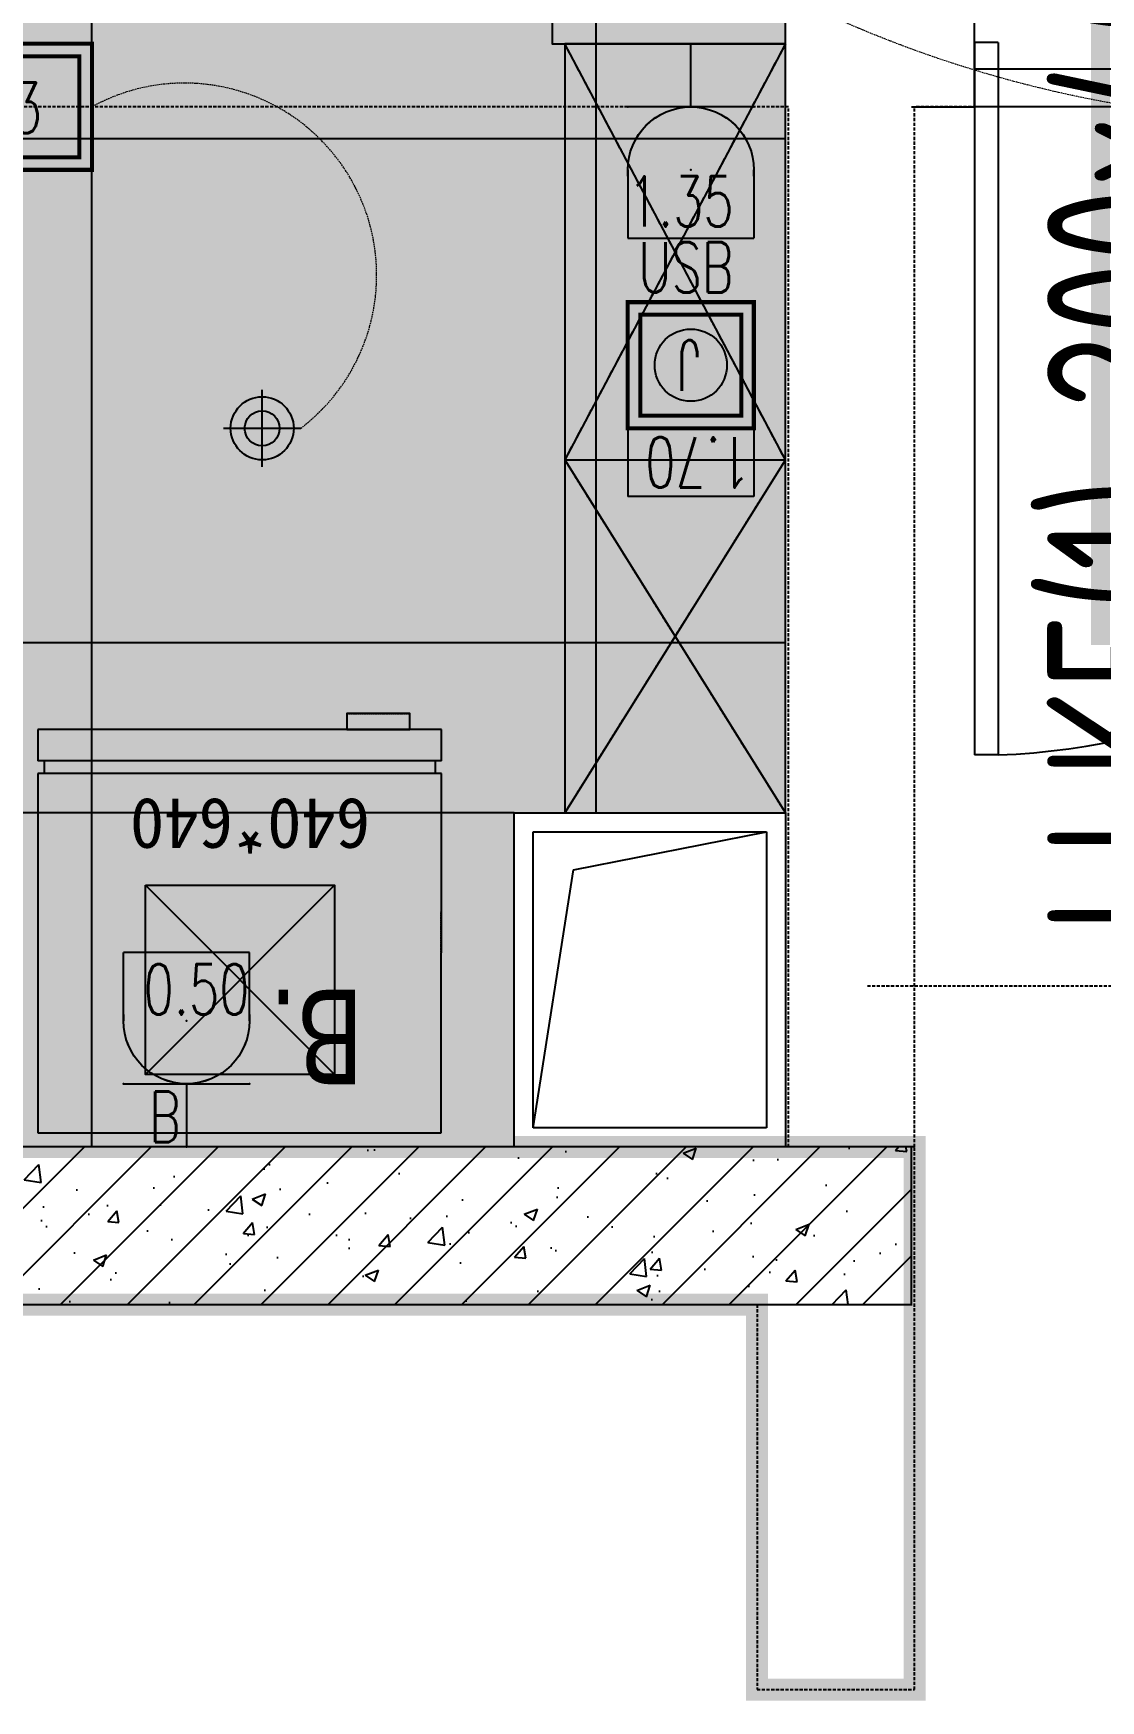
# Model space of a CAD drawing. Header units: inches. Extents: x -3985675 to 129953, y -250661 to -26082.
# Drawn here: x 95327 to 97020, y -36711 to -34066 of the extents above; entities that cross this region are included whole.
import ezdxf
from ezdxf.enums import TextEntityAlignment as Align

# ---------------------------------------------------------------- set-up
doc = ezdxf.new("R2010")
doc.units = ezdxf.units.IN
doc.header["$LTSCALE"] = 10
doc.header["$MEASUREMENT"] = 0
doc.linetypes.add('DASH', pattern=[0.35, 0.25, -0.1])
doc.linetypes.add('SX-DT3-PLAN-07T$0$DASHED', pattern=[0.75, 0.5, -0.25])
doc.layers.get('0').update_dxf_attribs({"plot": 0})
for name, color, linetype in [('000土建梁', 251, 'Continuous'), ('003门', 36, 'Continuous'), ('007地面', 47, 'Continuous'), ('007天花', 65, 'Continuous'), ('008天花灯具', 31, 'Continuous'), ('010活动家具', 34, 'Continuous'), ('012固定家具', 155, 'Continuous'), ('023图框', 4, 'Continuous'), ('028家具', 250, 'DASH'), ('2构件-烟道', 72, 'Continuous'), ('7-空调留洞', 6, 'DASH'), ('EQUIP-插座', 6, 'Continuous'), ('EQUIP-照明', 6, 'Continuous'), ('PIPE-喷淋', 6, 'Continuous'), ('S_CONCWALL', 3, 'Continuous'), ('SX-DT3-PLAN-07T$0$S-BEAM', 4, 'SX-DT3-PLAN-07T$0$DASHED'), ('WALL', 4, 'Continuous'), ('消防喷淋', 6, 'Continuous')]:
    doc.layers.add(name, color=color, linetype=linetype)
for name, color, linetype, lineweight in [('S开关', 123, 'Continuous', 15), ('S插座', 6, 'Continuous', 15), ('灯具线路控制', 51, 'Continuous', 15)]:
    doc.layers.add(name, color=color, linetype=linetype, lineweight=lineweight)
doc.styles.add('_TCH_DIM_T3', font='SIMPLEX', dxfattribs={"width": 0.705882, "bigfont": 'GBCBIG'})
doc.styles.add('B1户型卧室平面图$0$ARIAL', font='')
doc.styles.add('CEN', font='', dxfattribs={"width": 0.8})
doc.styles.get("Standard").update_dxf_attribs({"font": ''})
doc.styles.add('国标宋体', font='gbxwxtr.shx', dxfattribs={"width": 0.6, "bigfont": 'gbhzfs.shx'})
doc.styles.add('标注文字', font='romans.shx', dxfattribs={"width": 0.7, "bigfont": 'hztxt.shx'})
doc.styles.get('B1户型卧室平面图$0$ARIAL').set_extended_font_data('NSimSun')
doc.styles.get('CEN').set_extended_font_data('PMingLiU')
doc.styles.get('Standard').set_extended_font_data('SimSun')

# ---------------------------------------------------------------- blocks, each defined once
blk = doc.blocks.new('$equip$00001489')
at = {"color": 0}
for p, q in [((0, 0.551), (0, 1.051)), ((-0.5, 0.551), (0.5, 0.551)), ((-0.5, 0.001), (-0.5, 0.051)), ((0.5, 0.001), (0.5, 0.051))]:
    blk.add_line(p, q, dxfattribs=at)
blk.add_arc((0, 0.051), 0.5, 0, 180, dxfattribs=at)
for p in [(0, 1.051), (-0.5, 0.551), (0.5, 0.551), (0, 0.051)]:
    blk.add_point(p)
for points in [[(0, 0.551), (0, 0.551), (-0.25, 0.484), (0.25, 0.484)], [(-0.25, 0.484), (0.25, 0.484), (-0.433, 0.301), (0.433, 0.301)], [(-0.433, 0.301), (0.433, 0.301), (-0.5, 0.051), (0.5, 0.051)]]:
    blk.add_solid(points, dxfattribs=at)
at = {"flags": 9}
blk.add_attdef('A', (0, 0), '', height=0.00002, dxfattribs=at)
blk = doc.blocks.new('插座1')
at = {"color": 0}
for p, q in [((-100, 210), (-100, 200)), ((100, 210), (100, 200)), ((100, 100), (-100, 100)), ((0, 100), (0, 0))]:
    blk.add_line(p, q, dxfattribs=at)
blk.add_arc((0, 200), 100, 180, 0, dxfattribs=at)
for p in [(0, 200), (-100, 100), (100, 100), (0, 0)]:
    blk.add_point(p)
for points in [[(86.6, 150), (-86.6, 150), (100, 200), (-100, 200)], [(50, 113.4), (-50, 113.4), (86.6, 150), (-86.6, 150)], [(0, 100), (0, 100), (50, 113.4), (-50, 113.4)]]:
    blk.add_solid(points, dxfattribs=at)
at = {"layer": 'EQUIP-插座'}
for p, q in [((-100, 200), (-100, 308.3)), ((-100, 308.3), (100, 308.3)), ((100, 200), (100, 308.3)), ((100, 200), (100, 308.3))]:
    blk.add_line(p, q, dxfattribs=at)
at = {"layer": 'EQUIP-插座', "xscale": 200, "yscale": 200, "zscale": 200, "rotation": 180}
blk.add_blockref('$equip$00001489', (0, 210.3), dxfattribs=at)
at = {"flags": 9}
blk.add_attdef('A', (0, 210.3), '', height=0.004, rotation=180, dxfattribs=at)
blk = doc.blocks.new('插座')
at = {"color": 0}
for p, q in [((40417.2, 59838.2), (40417.2, 59828.2)), ((40417.2, 59838.2), (40417.2, 59828.2)), ((40617.2, 59838.2), (40617.2, 59828.2)), ((40617.2, 59838.2), (40617.2, 59828.2)), ((40617.2, 59728.2), (40417.2, 59728.2)), ((40617.2, 59728.2), (40417.2, 59728.2)), ((40517.2, 59728.2), (40517.2, 59628.2)), ((40517.2, 59728.2), (40517.2, 59628.2))]:
    blk.add_line(p, q, dxfattribs=at)
blk.add_arc((40517.2, 59828.2), 100, 180, 0, dxfattribs=at)
blk.add_arc((40517.2, 59828.2), 100, 180, 0, dxfattribs=at)
for p in [(40517.2, 59828.2), (40517.2, 59828.2), (40417.2, 59728.2), (40417.2, 59728.2), (40617.2, 59728.2), (40617.2, 59728.2), (40517.2, 59628.2), (40517.2, 59628.2)]:
    blk.add_point(p)
for points in [[(40603.8, 59778.2), (40430.6, 59778.2), (40617.2, 59828.2), (40417.2, 59828.2)], [(40603.8, 59778.2), (40430.6, 59778.2), (40617.2, 59828.2), (40417.2, 59828.2)], [(40567.2, 59741.6), (40467.2, 59741.6), (40603.8, 59778.2), (40430.6, 59778.2)], [(40567.2, 59741.6), (40467.2, 59741.6), (40603.8, 59778.2), (40430.6, 59778.2)], [(40517.2, 59728.2), (40517.2, 59728.2), (40567.2, 59741.6), (40467.2, 59741.6)], [(40517.2, 59728.2), (40517.2, 59728.2), (40567.2, 59741.6), (40467.2, 59741.6)]]:
    blk.add_solid(points, dxfattribs=at)
at = {"layer": 'EQUIP-插座'}
for p, q in [((40417.2, 59828.2), (40417.2, 59936.5)), ((40417.2, 59936.5), (40617.2, 59936.5)), ((40617.2, 59828.2), (40617.2, 59936.5)), ((40617.2, 59828.2), (40617.2, 59936.5))]:
    blk.add_line(p, q, dxfattribs=at)
blk.add_blockref('插座1', (40517.2, 59628.2), dxfattribs=at)
at = {"layer": 'EQUIP-插座', "xscale": 200, "yscale": 200, "zscale": 200, "rotation": 180}
blk.add_blockref('$equip$00001489', (40517.2, 59838.5), dxfattribs=at)
at = {"flags": 9}
blk.add_attdef('A', (40517.2, 59838.5), '', height=0.004, rotation=180, dxfattribs=at)
blk.add_attdef('A', (40517.2, 59838.5), '', height=0.004, rotation=180, dxfattribs=at)
at = {"layer": '023图框', "color": 6, "style": '标注文字', "width": 0.7, "flags": 8}
for tag, p in [('USB', (40433.6, 59942.8)), ('0.35', (40417.2, 59838.2)), ('TV', (40526.2, 59635.9))]:
    blk.add_attdef(tag, p, '', height=80, dxfattribs=at)
blk = doc.blocks.new('接线盒1')
at = {"layer": 'EQUIP-插座'}
for p, q in [((-100, 200), (-100, 308.3)), ((-100, 308.3), (100, 308.3)), ((100, 200), (100, 308.3)), ((100, 200), (100, 308.3))]:
    blk.add_line(p, q, dxfattribs=at)
at = {"layer": 'EQUIP-插座', "const_width": 6.48}
for points in [[(-100, 200), (100, 200), (100, 0), (-100, 0)], [(-80, 180), (80, 180), (80, 20), (-80, 20)]]:
    blk.add_lwpolyline(points, close=True, dxfattribs=at)
at = {"layer": 'EQUIP-插座'}
blk.add_circle((0, 100), 57.3, dxfattribs=at)
at = {"layer": 'EQUIP-插座', "style": '_TCH_DIM_T3', "width": 0.705882}
blk.add_text('J', height=80, dxfattribs=at).set_placement((-14.9, 60.4))
blk = doc.blocks.new('新77块')
at = {"layer": 'EQUIP-插座'}
for p, q in [((33671.4, 48931.8), (33671.4, 49040.2)), ((33671.4, 49040.2), (33871.4, 49040.2)), ((33871.4, 48931.8), (33871.4, 49040.2)), ((33871.4, 48931.8), (33871.4, 49040.2))]:
    blk.add_line(p, q, dxfattribs=at)
at = {"layer": 'EQUIP-插座', "const_width": 6.48}
for points in [[(33671.4, 48931.8), (33871.4, 48931.8), (33871.4, 48731.8), (33671.4, 48731.8)], [(33691.4, 48911.8), (33851.4, 48911.8), (33851.4, 48751.8), (33691.4, 48751.8)]]:
    blk.add_lwpolyline(points, close=True, dxfattribs=at)
at = {"layer": 'EQUIP-插座'}
blk.add_circle((33771.4, 48831.8), 57.3, dxfattribs=at)
blk.add_blockref('接线盒1', (33771.4, 48731.8), dxfattribs=at)
at = {"layer": '7-空调留洞', "color": 6, "linetype": 'ByBlock', "style": '标注文字', "width": 0.7, "flags": 8}
blk.add_attdef('1.75', (33675.7, 48946.1), '', height=80, dxfattribs=at)
at = {"layer": 'EQUIP-插座', "style": '_TCH_DIM_T3', "width": 0.705882}
blk.add_text('J', height=80, dxfattribs=at).set_placement((33756.5, 48792.3))
blk = doc.blocks.new('yandao')
for p, q in [((-2183959.8, -1586343), (-2183959.8, -1586873)), ((-2183529.8, -1586343), (-2183959.8, -1586343)), ((-2183529.8, -1586873), (-2183529.8, -1586343)), ((-2183929.8, -1586373), (-2183866.1, -1586782.3)), ((-2183929.8, -1586373), (-2183929.8, -1586843)), ((-2183559.8, -1586373), (-2183929.8, -1586373)), ((-2183559.8, -1586843), (-2183559.8, -1586373)), ((-2183866.1, -1586782.3), (-2183559.8, -1586843)), ((-2183929.8, -1586843), (-2183559.8, -1586843)), ((-2183959.8, -1586873), (-2183529.8, -1586873))]:
    blk.add_line(p, q)
blk = doc.blocks.new('$DorLib2D$00000225')
at = {"color": 0}
for p, q in [((0.475, -0.0014), (0.475, 0.7521)), ((0.475, 0.7521), (0.5, 0.7521)), ((0.5, -0.0014), (0.5, 0.7521)), ((-0.5, 0), (-0.5, 0.252)), ((-0.475, 0.252), (-0.5, 0.252)), ((-0.475, 0), (-0.475, 0.252)), ((-0.475, 0), (-0.5, 0)), ((0.475, -0.0014), (0.5, -0.0014))]:
    blk.add_line(p, q, dxfattribs=at)
for centre, radius, start, end in [((0.5046, -0.0019), 0.7546, 92.2493, 179.7238), ((-0.5008, 0.0026), 0.2508, 359.7899, 84.0974)]:
    blk.add_arc(centre, radius, start, end, dxfattribs=at)
blk = doc.blocks.new('A$C179D0152')
at = {"layer": '010活动家具'}
for p, q in [((0.1, 665), (0, 95)), ((640, 665), (0.1, 665)), ((640, 95), (640, 665)), ((10, 75), (10, 95)), ((630, 75), (630, 95)), ((0, 75), (0, 25)), ((640, 25), (640, 75)), ((0, 25), (640, 25))]:
    blk.add_line(p, q, dxfattribs=at)
at = {"layer": '010活动家具', "color": 8, "linetype": 'Continuous'}
for p, q in [((0, 95), (640, 95)), ((0, 75), (640, 75))]:
    blk.add_line(p, q, dxfattribs=at)
at = {"layer": '010活动家具'}
blk.add_lwpolyline([(50, 25), (50, 0), (150, 0), (150, 25)], close=True, dxfattribs=at)
at = {"layer": '010活动家具', "color": 8, "style": 'B1户型卧室平面图$0$ARIAL'}
blk.add_text('640*640', height=80, dxfattribs=at).set_placement((112.9, 135.1))
at = {"layer": '010活动家具', "color": 8, "insert": (124.2, 588.1), "char_height": 150, "width": 315, "attachment_point": 1, "style": 'CEN'}
blk.add_mtext('B{\\fPMingLiU|b0|i0|c136|p18;.}', dxfattribs=at)
blk = doc.blocks.new('aw35364')
at = {"layer": '028家具'}
for p, q in [((120011.9, -34502.5), (119661.9, -33842.5)), ((120011.9, -33842.5), (119661.9, -34502.5)), ((119661.9, -33842.5), (119661.9, -35062.5)), ((120011.9, -35062.5), (120011.9, -33842.5)), ((119661.9, -34502.5), (120011.9, -34502.5)), ((119661.9, -34502.5), (120011.9, -35062.5)), ((120011.9, -34502.5), (119661.9, -35062.5)), ((119466.2, -34930.2), (118826.2, -34930.2)), ((118826.2, -34930.2), (118826.2, -34980.2)), ((119466.2, -34980.2), (119466.2, -34930.2)), ((119466.2, -34980.2), (118826.2, -34980.2)), ((118836.2, -34980.2), (118836.2, -35000.2)), ((119456.2, -34980.2), (119456.2, -35000.2)), ((118826.2, -35000.2), (118826.2, -35570.2)), ((119466.2, -35000.2), (118826.2, -35000.2)), ((119466.1, -35570.2), (119466.2, -35000.2)), ((119661.9, -35062.5), (120011.9, -35062.5)), ((118826.2, -35570.2), (119466.1, -35570.2))]:
    blk.add_line(p, q, dxfattribs=at)
blk.add_lwpolyline([(119416.2, -34930.2), (119416.2, -34905.2), (119316.2, -34905.2), (119316.2, -34930.2)], close=True, dxfattribs=at)
at = {"layer": '028家具', "style": 'B1户型卧室平面图$0$ARIAL'}
blk.add_text('640*640', height=80, rotation=180, dxfattribs=at).set_placement((119353.2, -35040.3))
at = {"layer": '028家具', "insert": (119341.9, -35493.2), "char_height": 150, "width": 315, "attachment_point": 1, "rotation": 180, "style": 'CEN'}
blk.add_mtext('B{\\fPMingLiU|b0|i0|c136|p18;.}', dxfattribs=at)
blk = doc.blocks.new('A$C367D4316')
at = {"color": 251}
for p, q in [((0.978, 0.163), (0.978, 1.793)), ((1.793, 0.978), (0.163, 0.978))]:
    blk.add_line(p, q, dxfattribs=at)
for radius in [0.667, 0.37]:
    blk.add_circle((0.978, 0.978), radius)
blk = doc.blocks.new('智能家居')
at = {"color": 6, "const_width": 3.24}
for points in [[(-50, 100), (50, 100), (50, 0), (-50, 0)], [(-40, 90), (40, 90), (40, 10), (-40, 10)]]:
    blk.add_lwpolyline(points, close=True, dxfattribs=at)
blk = doc.blocks.new('开关')
at = {"color": 6, "const_width": 6.48}
for points in [[(27343.1, 51078.8), (27543.1, 51078.8), (27543.1, 50878.8), (27343.1, 50878.8)], [(27363.1, 51058.8), (27523.1, 51058.8), (27523.1, 50898.8), (27363.1, 50898.8)]]:
    blk.add_lwpolyline(points, close=True, dxfattribs=at)
at = {"layer": 'EQUIP-照明', "xscale": 2, "yscale": 2, "zscale": 2}
blk.add_blockref('智能家居', (27443.1, 50878.8), dxfattribs=at)
at = {"layer": '7-空调留洞', "color": 6, "linetype": 'ByBlock', "style": '标注文字', "width": 0.7, "flags": 8}
blk.add_attdef('1', (27415.8, 50937.2), '', height=80, dxfattribs=at)
blk = doc.blocks.new('dr57567')
at = {"layer": 'SX-DT3-PLAN-07T$0$S-BEAM', "color": 251}
for p, q in [((63738.8, -51631.1), (62438.8, -51631.1)), ((63738.8, -53281.1), (63738.8, -51631.1)), ((68438.8, -51631.1), (63938.8, -51631.1)), ((63938.8, -53281.1), (63938.8, -51631.1)), ((63863.8, -53025.4), (64406.7, -53025.4))]:
    blk.add_line(p, q, dxfattribs=at)
at = {"layer": 'SX-DT3-PLAN-07T$0$S-BEAM', "color": 251, "const_width": 35}
blk.add_lwpolyline([(63938.8, -54142), (63938.8, -53281.1), (59138.8, -53281.1), (59138.8, -53531.1), (63688.8, -53531.1), (63688.8, -54142), (63938.8, -54142)], dxfattribs=at)
at = {"layer": 'SX-DT3-PLAN-07T$0$S-BEAM', "color": 251}
blk.add_lwpolyline([(63938.8, -54142), (63938.8, -53281.1), (59138.8, -53281.1), (59138.8, -53531.1), (63688.8, -53531.1), (63688.8, -54142), (63938.8, -54142)], dxfattribs=at)
at = {"layer": 'SX-DT3-PLAN-07T$0$S-BEAM', "color": 251, "style": '国标宋体', "width": 0.8}
blk.add_text('LLK5(1) 200x400', height=250, rotation=90, dxfattribs=at).set_placement((64399, -52941.3))
blk = doc.blocks.new('SEQ234')
at = {"layer": 'PIPE-喷淋', "linetype": 'ByBlock', "ltscale": 0.2, "const_width": 30, "elevation": 0}
blk.add_lwpolyline([(97020, -35035.9), (97020, -33826.7)], dxfattribs=at)
blk = doc.blocks.new('A$C437C3142')
at = {"layer": '007天花', "color": 251}
for p, q in [((0, 300), (300, 0)), ((0, 0), (300, 300))]:
    blk.add_line(p, q, dxfattribs=at)
at = {"layer": '007天花'}
blk.add_lwpolyline([(0, 300), (300, 300), (300, 0), (0, 0)], close=True, dxfattribs=at)

msp = doc.modelspace()

# ---------------------------------------------------------------- hatches: boundary and pattern name
at = {"layer": '007地面'}
h = msp.add_hatch(dxfattribs=at)
h.set_pattern_fill('AR-CONC', color=250, scale=70, style=0, double=1)
h.set_pattern_definition([(50, (94020, -35832.18), (127.5293, -11.1574), [13.335, -146.685]), (355, (94020, -35832.18), (-24.67, 133.7397), [10.668, -117.348]), (100.451, (94030.62, -35833.11), (102.8598, 122.5817), [11.333, -124.663]), (46.1842, (94020, -35796.62), (189.7553, -29.4296), [20.0025, -220.0275]), (96.6356, (94035.81, -35799.07), (166.183, 173.198), [16.9995, -186.9945]), (351.184, (94020, -35796.62), (166.1832, 173.1976), [16.002, -176.022]), (21, (94037.78, -35805.51), (106.1304, -71.5859), [13.335, -146.685]), (326, (94037.78, -35805.51), (43.2614, 128.9316), [10.668, -117.348]), (71.4514, (94046.62, -35811.47), (149.3915, 57.346), [11.333, -124.663]), (37.5, (94019.997, -35832.18), (2.16202, 59.18853), [0, -115.9256, 0, -119.126, 0, -117.7925]), (7.5, (94019.997, -35832.18), (46.77376, 70.1264), [0, -67.9196, 0, -113.2586, 0, -44.8945]), (327.5, (93980.347, -35832.18), (94.91342, -4.01012), [0, -44.45, 0, -138.684, 0, -184.023]), (317.5, (93962.57, -35832.18), (103.6904, 17.79854), [0, -57.785, 0, -92.1004, 0, -130.683])])
h.paths.add_polyline_path([(101080, -33842.2), (95360, -33842.2), (95360, -30222.2), (101080, -30222.2)], flags=16)
h.paths.add_polyline_path([(95220, -35832.2), (95220, -34082.2), (94020, -34082.2), (94020, -33083.2), (94052, -33083.2), (94052, -33078.2), (94050, -33078.2), (94050, -32512.2), (95090, -32512.2), (95090, -33078.2), (95088, -33078.2), (95088, -33083.2), (95120, -33083.2), (95120, -33182.2), (95220, -33182.2), (95220, -31182.2), (94720, -31182.2), (94720, -30082.2), (98820.1, -30082.2), (98820.1, -28632.2), (101219.9, -28632.2), (101219.9, -33982.2), (98320, -33982.2), (98320, -34042.2), (96820, -34042.2), (96820, -33982.2), (96520, -33982.2), (96520, -35302.2), (96090, -35302.2), (96090, -35832.2)])
at = {"layer": 'WALL'}
h = msp.add_hatch(dxfattribs=at)
h.set_pattern_fill('钢筋混凝土,_O', color=250, scale=30)
h.set_pattern_definition([(45, (91870.09, -36082.18), (-53.033, 53.033), []), (50, (91870.09, -36082.18), (215.178, -18.8256), [22.5, -247.5]), (355, (91870.1, -36082.18), (-41.625, 225.658), [18, -198]), (100.4514, (91888.02, -36083.75), (173.553, 206.832), [19.122, -210.343]), (46.184, (91870.1, -36022.18), (320.172, -49.656), [33.75, -371.25]), (96.6356, (91896.77, -36026.32), (280.399, 292.235), [28.683, -315.514]), (351.184, (91870.1, -36022.18), (280.399, 292.236), [27, -297]), (21, (91900.09, -36037.18), (179.072, -120.7857), [22.5, -247.5]), (326, (91900.1, -36037.18), (72.995, 217.545), [18, -198]), (71.4514, (91915.01, -36047.24), (252.067, 96.759), [19.122, -210.343]), (37.5, (91870.09, -36082.18), (3.648, 99.8682), [0, -195.6, 0, -201, 0, -198.75]), (7.5, (91870.09, -36082.18), (78.9209, 118.3235), [0, -114.6, 0, -191.1, 0, -75.75]), (327.5, (91803.19, -36082.18), (160.1467, -6.7665), [0, -75, 0, -234, 0, -310.5]), (317.5, (91773.19, -36082.18), (174.956, 30.0315), [0, -97.5, 0, -155.4, 0, -220.5])])
h.paths.add_polyline_path([(91870.1, -36082.2), (96720, -36082.2), (96720, -35832.2), (96070.1, -35832.2), (91870.1, -35832.2)])

# ---------------------------------------------------------------- linework, layer by layer
at = {"layer": '003门'}
msp.add_line((98320, -34182.2), (96820, -34182.2), dxfattribs=at)
at = {"layer": '007地面', "color": 251}
for p, q in [((95420, -35832.2), (95420, -30082.2)), ((96220, -35302.2), (96220, -30082.2))]:
    msp.add_line(p, q, dxfattribs=at)
at = {"layer": '007地面'}
msp.add_lwpolyline([(96820, -34042.2), (98320, -34042.2), (98320, -34122.2), (96820, -34122.2)], close=True, dxfattribs=at)
at = {"layer": '007地面', "color": 251}
for points in [[(95220, -34232.2), (96520, -34232.2)], [(95220, -35032.2), (96520, -35032.2)]]:
    msp.add_lwpolyline(points, dxfattribs=at)
at = {"layer": '007天花'}
msp.add_lwpolyline([(98320, -34182.2), (96820, -34182.2), (96820, -33982.2), (98320, -33982.2)], close=True, dxfattribs=at)
at = {"layer": '012固定家具', "color": 251}
for p, q in [((96520, -34742.2), (96170, -34082.2)), ((96520, -34082.2), (96170, -34742.2)), ((96170, -34742.2), (96520, -35302.2)), ((96520, -34742.2), (96170, -35302.2))]:
    msp.add_line(p, q, dxfattribs=at)
at = {"layer": '012固定家具'}
for p, q in [((96520, -34082.2), (96170, -34082.2)), ((96520, -34082.2), (96500, -34082.2)), ((96170, -34742.2), (96520, -34742.2))]:
    msp.add_line(p, q, dxfattribs=at)
for points in [[(96170, -34082.2), (96170, -34082.2), (96520, -34082.2), (96520, -34082.2)], [(96170, -34082.2), (96190, -34082.2)]]:
    msp.add_lwpolyline(points, dxfattribs=at)
msp.add_lwpolyline([(96520, -34082.2), (96170, -34082.2), (96170, -35302.2), (96520, -35302.2)], close=True, dxfattribs=at)
at = {"layer": '012固定家具', "color": 251}
msp.add_lwpolyline([(96190, -34082.2), (96500, -34082.2)], dxfattribs=at)
at = {"layer": 'S_CONCWALL', "color": 4}
msp.add_lwpolyline([(96720, -35832.2), (96070.1, -35832.2), (96070.1, -35832.2), (94120.1, -35832.2), (91870.1, -35832.2), (91870.1, -36082.2), (94120.1, -36082.2), (94120.1, -36082.2), (94320.1, -36082.2), (94320.1, -36082.2), (96720, -36082.2)], close=True, dxfattribs=at)
at = {"layer": 'WALL'}
msp.add_line((96720, -34182.2), (96820, -34182.2), dxfattribs=at)
for points in [[(96820, -34182.2), (96820, -33982.2)], [(91870.1, -36082.2), (96720, -36082.2), (96720, -35832.2), (96070.1, -35832.2), (96070.1, -35832.2), (91870.1, -35832.2), (91870.1, -36082.2)]]:
    msp.add_lwpolyline(points, dxfattribs=at)
at = {"layer": '灯具线路控制', "color": 3, "linetype": 'DASH'}
for points in [[(98370, -33926.5, -0.605923), (95470, -32182.2, -0.042409)], [(95420, -34182.2, -0.929142), (95751.1, -34692.2)]]:
    msp.add_lwpolyline(points, format="xyb", dxfattribs=at)

# ---------------------------------------------------------------- block references
at = {"layer": '003门', "xscale": 1500, "yscale": 1500, "zscale": 1500, "rotation": 179.9999999894161}
msp.add_blockref('$DorLib2D$00000225', (97570, -34082.2), dxfattribs=at)
at = {"layer": '010活动家具', "rotation": 180}
msp.add_blockref('A$C179D0152', (95974.3, -35144.8), dxfattribs=at)
at = {"layer": '2构件-烟道', "xscale": -1, "rotation": 180}
msp.add_blockref('yandao', (2280049.8, -1622175.1), dxfattribs=at)
at = {"layer": 'S插座', "color": 6}
ref = msp.add_blockref('插座', (55852.8, 25546), dxfattribs=dict(at, xscale=-1, rotation=180))
ref.add_attrib('USB', 'USB', (96286.4, -34476.8), dxfattribs={"layer": '023图框', "color": 6, "height": 80, "style": '标注文字', "width": 0.7})
ref.add_attrib('0.35', '1.35', (96270, -34372.2), dxfattribs={"layer": '023图框', "color": 6, "height": 80, "style": '标注文字', "width": 0.7})
ref = msp.add_blockref('新77块', (130141.4, 14239.8), dxfattribs=dict(at, rotation=180))
ref.add_attrib('1.75', '1.70', (96465.7, -34706.3), dxfattribs={"layer": '7-空调留洞', "color": 6, "linetype": 'ByBlock', "height": 80, "rotation": 180, "style": '标注文字', "width": 0.7})
at = {"layer": 'S插座', "linetype": 'ByBlock'}
ref = msp.add_blockref('插座', (136087.2, -95460.4), dxfattribs=dict(at, xscale=-1))
ref.add_attrib('TV', 'B', dxfattribs={"layer": '023图框', "color": 6, "height": 80, "style": '标注文字', "width": 0.7}).set_placement((95561, -35744.5), align=Align.TOP_RIGHT)
ref.add_attrib('0.35', '0.50', dxfattribs={"layer": '023图框', "color": 6, "height": 80, "style": '标注文字', "width": 0.7}).set_placement((95670, -35542.2), align=Align.TOP_RIGHT)

# ---------------------------------------------------------------- next in the draw order: block references
at = {"layer": '028家具'}
msp.add_blockref('aw35364', (-23491.9, -239.7), dxfattribs=at)

# ---------------------------------------------------------------- next in the draw order: linework, layer by layer
at = {"layer": '007天花'}
msp.add_lwpolyline([(96090, -35302.2), (95220, -35302.2)], dxfattribs=at)
at = {"layer": 'WALL'}
msp.add_lwpolyline([(96520, -33982.2), (96150, -33982.2), (96150, -34082.2), (96520, -34082.2)], close=True, dxfattribs=at)

# ---------------------------------------------------------------- next in the draw order: block references
at = {"layer": '000土建梁'}
msp.add_blockref('dr57567', (32786.2, 17448.8), dxfattribs=at)
at = {"layer": '007天花'}
msp.add_blockref('A$C437C3142', (95505, -35717.2), dxfattribs=at)
at = {"layer": '008天花灯具', "color": 16, "xscale": 75, "yscale": 75, "zscale": 75, "rotation": 270}
msp.add_blockref('A$C367D4316', (95616.7, -34618.8), dxfattribs=at)
at = {"layer": 'S开关'}
ref = msp.add_blockref('开关', (67876.9, -85160.9), dxfattribs=at)
ref.add_attrib('1', '3', (95292.7, -34223.8), dxfattribs={"layer": '7-空调留洞', "color": 6, "linetype": 'ByBlock', "height": 80, "style": '标注文字', "width": 0.7})
at = {"layer": '消防喷淋', "color": 133}
msp.add_blockref('SEQ234', (0, 0), dxfattribs=at)

doc.saveas('drawing.dxf')
